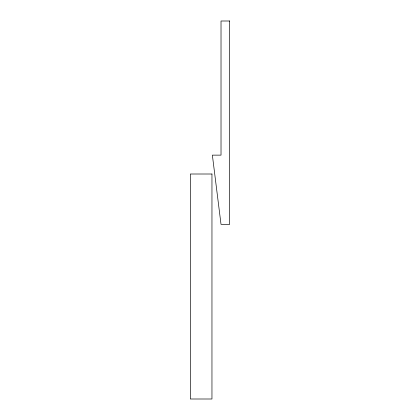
<?xml version="1.0" encoding="UTF-8"?>
<svg xmlns="http://www.w3.org/2000/svg" width="420" height="420" viewBox="0 0 420 420"><rect width="100%" height="100%" fill="white"/><g stroke="black" fill="none" stroke-linecap="round" stroke-linejoin="round"><path stroke-width="0.63" d="M229.672 21L221.02 21L221.02 155.132L212.368 155.132L221.02 224.359L229.672 224.359L229.672 21M211.958 174.006L190.328 174.006L190.328 399L211.958 399L211.958 174.006"/></g></svg>
